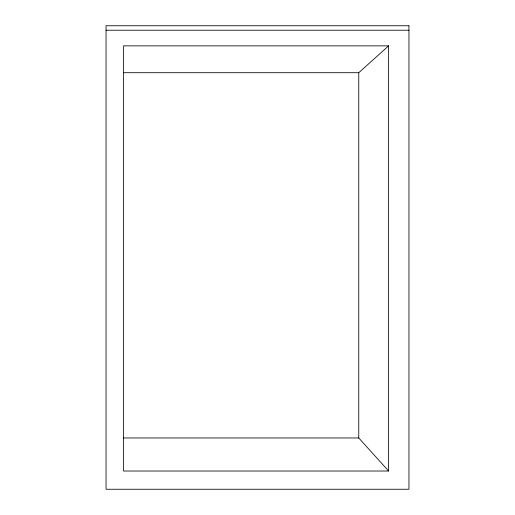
<?xml version="1.0" encoding="UTF-8"?>
<svg xmlns="http://www.w3.org/2000/svg" width="515" height="515" viewBox="0 0 515 515"><rect width="100%" height="100%" fill="white"/><g stroke="black" fill="none" stroke-linecap="round" stroke-linejoin="round"><path stroke-width="0.77" d="M123.497 72.705L358.762 72.705L388.613 45.861L388.613 471.019L123.497 471.019L123.497 45.861L388.613 45.861M106.045 30.224L408.955 30.224M123.497 437.969L358.762 437.969L388.613 471.019M358.762 72.705L358.762 437.969M408.955 25.75L106.045 25.75L106.045 489.25L408.955 489.25L408.955 25.75"/></g></svg>
